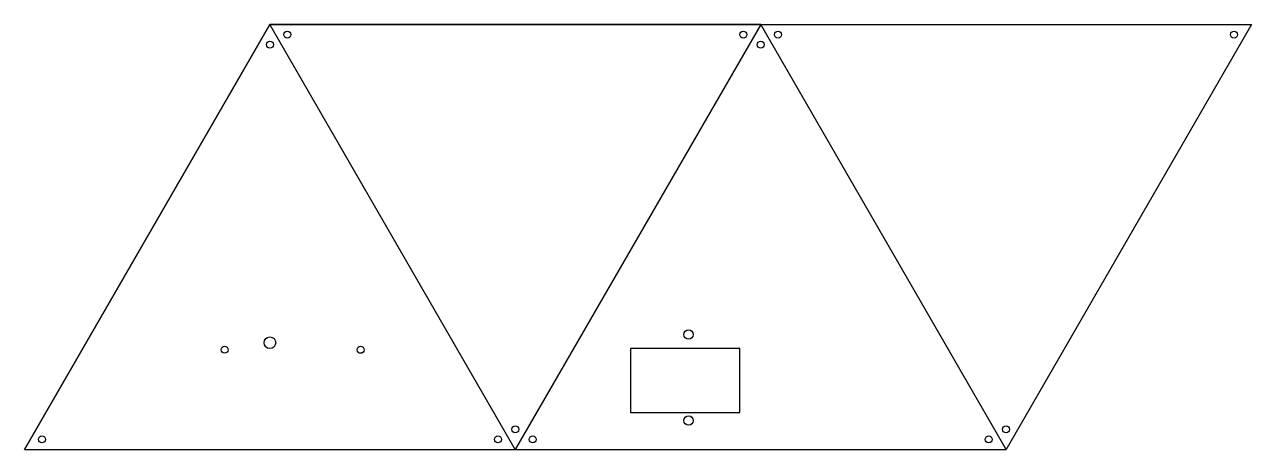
# Model space of a CAD drawing. Header units: millimetres. Extents: x -106 to 422, y -61 to 122.
import ezdxf

# ---------------------------------------------------------------- set-up
doc = ezdxf.new("R2010")
doc.units = ezdxf.units.MM
doc.layers.get('0').update_dxf_attribs({"linetype": 'CONTINUOUS'})

msp = doc.modelspace()

# ---------------------------------------------------------------- linework, layer by layer
for p, q in [((-105.5, -60.91), (0, 121.82)), ((0, 121.82), (211, 121.82)), ((211, 121.82), (0, 121.82)), ((211, 121.82), (105.5, -60.91)), ((316.5, -60.91), (211, 121.82)), ((211, 121.82), (422, 121.82)), ((422, 121.82), (316.5, -60.91)), ((202, -17.5), (180, -17.5)), ((105.5, -60.91), (316.5, -60.91))]:
    msp.add_line(p, q)
for points in [[(105.5, -60.91), (0, 121.82), (-105.5, -60.91)], [(155, -45), (202, -45), (202, -17.5), (155, -17.5)]]:
    msp.add_lwpolyline(points, close=True)
for centre, radius in [((7.49, 117.49), 1.5), ((203.51, 117.49), 1.5), ((218.49, 117.49), 1.5), ((414.51, 117.49), 1.5), ((0, 113.17), 1.5), ((211, 113.17), 1.5), ((180, -11.5), 2), ((0, -15), 2.5), ((-19.5, -18.02), 1.5), ((39, -18.05), 1.5), ((180, -48.5), 2), ((105.5, -52.26), 1.5), ((316.5, -52.26), 1.5), ((-98.01, -56.58), 1.5), ((98.01, -56.58), 1.5), ((112.99, -56.58), 1.5), ((309.01, -56.58), 1.5)]:
    msp.add_circle(centre, radius)

doc.saveas('drawing.dxf')
